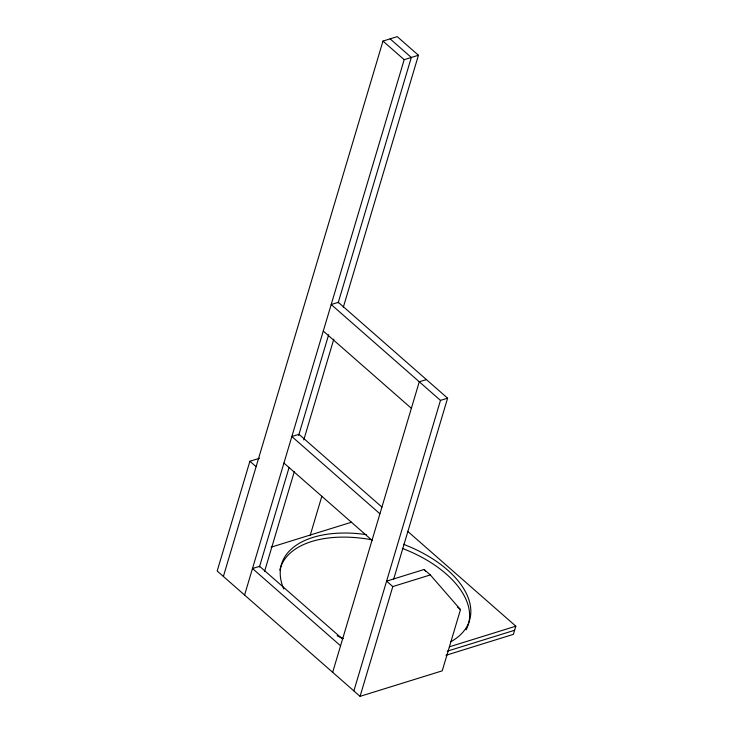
<?xml version="1.0" encoding="UTF-8"?>
<svg xmlns="http://www.w3.org/2000/svg" width="733" height="733" viewBox="0 0 733 733"><rect width="100%" height="100%" fill="white"/><g stroke="black" fill="none" stroke-linecap="round" stroke-linejoin="round"><path stroke-width="1.1" d="M259.555 458.244L249.907 461.24L217.179 571.016L360.068 696.35L442.237 670.842L460.489 609.627L430.317 574.929L424.114 569.486L386.603 581.141L392.796 586.574L430.317 574.929M223.382 576.45L382.983 41.075L397.24 36.65L418.442 55.25L343.301 307.31M244.584 595.049L404.185 59.675L418.442 55.25M259.4 567.058L289.132 467.333M298.606 435.549L328.659 334.724M338.133 302.949L411.314 57.467L390.112 38.867M264.567 571.419L294.299 471.695M303.774 439.91L333.827 339.086M310.105 535.64L321.842 496.287M332.663 672.317L419.276 381.792L426.404 379.584M353.874 690.917L440.478 400.392L447.606 398.184L338.316 302.317L331.188 304.534L440.478 400.392M393.685 579.07L447.606 398.184M360.068 696.35L392.796 586.574M407.649 531.306L515.821 626.184L513.384 634.347L445.966 655.284M271.137 547.175L351.611 522.189M449.485 646.781L515.821 626.184M447.176 651.206L514.603 630.27M382.983 41.075L404.185 59.675M323.28 331.059L411.369 408.318M381.92 507.08L298.972 434.312L291.844 436.529L379.923 513.787M457.383 606.906L460.489 609.627M283.937 463.054L372.016 540.313M249.907 461.24L256.101 466.674M342.577 639.075L259.619 566.316L252.491 568.524L340.579 645.791M424.114 569.486L425.589 571.181M403.48 544.28A98.121 54.444 16.6 0 1 450.923 641.687M343.456 638.59A98.121 54.444 16.6 0 1 337.153 635.85M283.772 588.975A98.121 54.444 16.6 0 1 366.298 534.614M279.814 570.1A98.121 54.444 16.6 0 1 371.906 539.818M402.261 548.366A98.121 54.444 16.6 0 1 466.142 629.803"/></g></svg>
